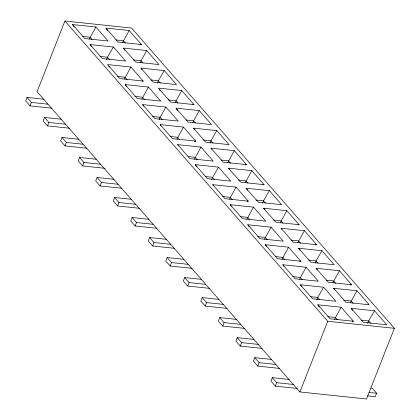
<?xml version="1.0" encoding="UTF-8"?>
<svg xmlns="http://www.w3.org/2000/svg" width="420" height="420" viewBox="0 0 420 420"><rect width="100%" height="100%" fill="white"/><g stroke="black" fill="none" stroke-linecap="round" stroke-linejoin="round"><path stroke-width="0.63" d="M43.643 99.188L26.98 97.424L25.625 100.873L30.004 105.877L51.891 108.192M30.004 105.877L31.364 102.427L26.98 97.424M64.916 21L37.076 91.681L299.885 391.944L366.534 399L394.375 328.319L131.565 28.056L64.916 21L327.731 321.263L394.375 328.319M61.163 119.207L44.504 117.442L43.145 120.892L47.523 125.895L69.41 128.21M47.523 125.895L48.883 122.446L44.504 117.442M89.276 39.018L95.87 27.001L108.134 41.013L84.808 38.546L72.539 24.533L95.87 27.001M78.687 139.225L62.024 137.461L60.664 140.905L65.047 145.913L86.935 148.228M65.047 145.913L66.402 142.464L62.024 137.461M106.554 59.64L107.515 57.215L113.389 47.019L125.654 61.031L102.328 58.564L90.064 44.552L113.389 47.019M122.598 42.546L129.192 30.529L141.456 44.541L140.17 44.756M96.206 159.238L79.543 157.479L78.188 160.923L82.567 165.931L105.1 168.315M82.567 165.931L83.927 162.482L79.543 157.479M124.315 79.055L130.909 67.037L143.173 81.049L141.887 81.265M140.117 62.564L146.711 50.547L158.975 64.559L135.65 62.087L123.386 48.074L146.711 50.547M113.726 179.256L97.067 177.492L95.708 180.941L100.086 185.945L121.973 188.265M100.086 185.945L101.446 182.501L97.067 177.492M141.834 99.067L148.433 87.055L160.697 101.068L137.372 98.595L125.102 84.583L148.433 87.055M157.4 83.186L158.356 80.755L164.236 70.565L176.5 84.578L153.174 82.105L140.905 68.093L164.236 70.565M131.25 199.274L114.587 197.51L113.227 200.959L117.611 205.963L139.498 208.283M117.611 205.963L118.965 202.519L114.587 197.51M159.117 119.695L160.078 117.264L165.953 107.074L178.216 121.086L154.891 118.613L142.627 104.601L165.953 107.074M175.161 102.596L181.755 90.578L194.019 104.596L192.733 104.811M148.769 219.292L132.106 217.529L130.751 220.978L135.13 225.981L157.017 228.296M135.13 225.981L136.49 222.532L132.106 217.529M176.878 139.104L183.472 127.087L195.736 141.099L194.45 141.32M192.68 122.614L199.274 110.597L211.538 124.609L188.213 122.141L175.948 108.129L199.274 110.597M166.288 239.311L149.63 237.547L148.271 240.996L152.649 245.999L174.536 248.315M152.649 245.999L154.009 242.55L149.63 237.547M194.397 159.122L200.996 147.105L213.26 161.117L189.934 158.65L177.665 144.638L200.996 147.105M209.963 143.241L210.919 140.81L216.799 130.615L229.063 144.627L205.737 142.159L193.468 128.147L216.799 130.615M183.813 259.329L167.15 257.565L165.79 261.014L170.173 266.017L192.061 268.333M170.173 266.017L171.528 262.568L167.15 257.565M211.68 179.75L212.636 177.319L218.516 167.123L230.78 181.136L207.454 178.668L195.19 164.656L218.516 167.123M227.724 162.65L234.318 150.633L246.582 164.645L245.296 164.866M201.332 279.347L184.669 277.583L183.314 281.032L187.693 286.036L209.58 288.351M187.693 286.036L189.053 282.587L184.669 277.583M229.441 199.159L236.035 187.142L248.299 201.154L247.013 201.374M245.243 182.668L251.837 170.651L264.101 184.663L262.815 184.884M218.852 299.366L202.193 297.602L200.834 301.051L205.212 306.054L227.099 308.369M205.212 306.054L206.572 302.605L202.193 297.602M246.96 219.177L253.559 207.16L265.823 221.172L242.492 218.704L230.228 204.692L253.559 207.16M262.526 203.291L263.482 200.865L269.362 190.669L281.626 204.682L258.3 202.214L246.031 188.202L269.362 190.669M236.376 319.384L219.713 317.62L218.353 321.064L222.737 326.072L244.624 328.387M222.737 326.072L224.091 322.623L219.713 317.62M264.484 239.195L271.079 227.178L283.343 241.19L260.017 238.723L247.753 224.71L271.079 227.178M280.287 222.705L286.881 210.688L299.145 224.7L297.859 224.921M253.895 339.402L237.232 337.638L235.877 341.082L240.256 346.091L262.143 348.406M240.256 346.091L241.616 342.641L237.232 337.638M282.004 259.214L288.598 247.196L300.862 261.209L299.576 261.424M297.806 242.723L304.4 230.706L316.664 244.718L315.378 244.934M271.415 359.415L254.756 357.651L253.397 361.1L257.775 366.104L279.662 368.424M257.775 366.104L259.135 362.659L254.756 357.651M299.523 279.227L306.117 267.215L318.386 281.227L295.055 278.754L282.791 264.742L306.117 267.215M315.089 263.345L316.045 260.915L321.925 250.724L334.189 264.736L310.858 262.264L298.594 248.252L321.925 250.724M288.939 379.433L272.276 377.669L270.916 381.119L275.294 386.122L297.187 388.442M275.294 386.122L276.654 382.678L272.276 377.669M316.806 299.854L317.762 297.423L323.642 287.233L335.906 301.245L312.58 298.772L300.316 284.76L323.642 287.233M332.85 282.755L339.444 270.743L351.708 284.755L350.422 284.97M299.885 391.944L327.731 321.263M334.567 319.263L341.161 307.246L353.425 321.258L352.139 321.479M350.369 302.773L356.963 290.756L369.227 304.768L345.901 302.3L333.637 288.288L356.963 290.756M367.652 323.4L368.608 320.969L374.483 310.774L386.752 324.786L363.421 322.319L351.157 308.306L374.483 310.774M370.965 388.117L372.246 388.253L376.625 393.256L375.27 396.706L367.542 395.887M129.192 30.529L105.866 28.061L118.13 42.074L141.456 44.541M82.493 36.398L89.99 37.196L92.011 39.506M115.815 39.926L123.317 40.719L125.339 43.029M100.013 56.416L107.515 57.215L109.536 59.525M133.339 59.945L140.837 60.737L142.858 63.047M130.909 67.037L107.583 64.565L119.847 78.582L143.173 81.049M117.537 76.435L125.034 77.228L127.055 79.538M150.859 79.963L158.356 80.755L160.377 83.066M181.755 90.578L158.429 88.111L170.693 102.123L194.019 104.596M135.056 96.453L142.553 97.246L144.575 99.556M168.378 99.981L175.88 100.774L177.902 103.084M31.364 102.427L48.022 104.192M152.576 116.471L160.078 117.264L162.099 119.574M185.903 119.999L193.4 120.792L195.421 123.102M160.823 125.675L160.146 124.619L183.472 127.087M48.883 122.446L65.546 124.21M170.1 136.49L177.597 137.282L179.618 139.592M203.422 140.018L210.919 140.81L212.94 143.12M195.736 141.099L172.41 138.632L160.146 124.619M211.669 149.221L210.992 148.166L234.318 150.633M66.402 142.464L83.066 144.228M188.244 156.571L195.116 157.3L197.138 159.611M220.941 160.036L228.443 160.828L230.465 163.139M246.582 164.645L223.256 162.178L210.992 148.166M229.189 169.239L228.512 168.184L251.837 170.651M83.927 162.482L100.585 164.246M205.139 176.526L212.636 177.319L214.662 179.629M238.466 180.054L245.963 180.847L247.984 183.157M264.101 184.663L240.776 182.196L228.512 168.184M213.386 185.729L212.709 184.674L236.035 187.142M101.446 182.501L118.109 184.265M222.663 196.544L230.16 197.337L232.181 199.647M255.985 200.067L263.482 200.865L265.503 203.175M248.299 201.154L224.973 198.686L212.709 184.674M264.569 209.8L263.555 208.22L286.881 210.688M118.965 202.519L135.629 204.278M240.182 216.562L247.679 217.355L249.701 219.665M273.504 220.085L281.001 220.883L283.028 223.188M299.145 224.7L275.819 222.233L263.555 208.22M281.752 229.289L281.075 228.233L304.4 230.706M136.49 222.532L153.148 224.296M257.702 236.576L265.199 237.374L267.225 239.684M291.029 240.103L298.526 240.896L300.547 243.206M316.664 244.718L293.339 242.246L281.075 228.233M266.291 246.309L265.272 244.729L288.598 247.196M154.009 242.55L170.672 244.314M275.226 256.594L282.723 257.387L284.744 259.697M308.548 260.122L316.045 260.915L318.066 263.225M300.862 261.209L277.536 258.741L265.272 244.729M317.131 269.855L316.118 268.27L339.444 270.743M171.528 262.568L188.191 264.332M292.745 276.612L300.242 277.405L302.264 279.715M326.067 280.14L333.564 280.933L335.591 283.243M351.708 284.755L328.382 282.282L316.118 268.27M189.053 282.587L205.711 284.351M310.264 296.63L317.762 297.423L319.783 299.733M343.592 300.158L351.089 300.951L353.11 303.261M319.19 306.889L317.835 304.778L341.161 307.246M206.572 302.605L223.235 304.369M327.789 316.649L335.286 317.441L337.307 319.751M361.111 320.177L368.608 320.969L370.629 323.279M353.425 321.258L330.099 318.791L317.835 304.778M224.091 322.623L240.755 324.387M241.616 342.641L258.274 344.405M259.135 362.659L275.798 364.423M276.654 382.678L293.318 384.442M368.939 392.443L376.625 393.256M351.157 308.306L352.511 310.417M333.637 288.288L334.315 289.343M298.594 248.252L299.948 250.362M246.031 188.202L247.391 190.312M300.316 284.76L301.67 286.87M282.791 264.742L283.81 266.327M193.468 128.147L194.486 129.727M176.29 108.659L177.644 110.764M247.753 224.71L249.107 226.821M159.442 89.696L160.12 90.752M230.228 204.692L231.247 206.273M140.905 68.093L141.923 69.678M123.727 48.605L124.74 50.185M195.19 164.656L196.544 166.766M106.544 29.111L107.557 30.697M177.665 144.638L178.343 145.693M142.627 104.601L143.64 106.186M125.102 84.583L126.462 86.693M108.602 66.15L109.279 67.205M90.064 44.552L91.418 46.657M72.539 24.533L73.899 26.644"/></g></svg>
